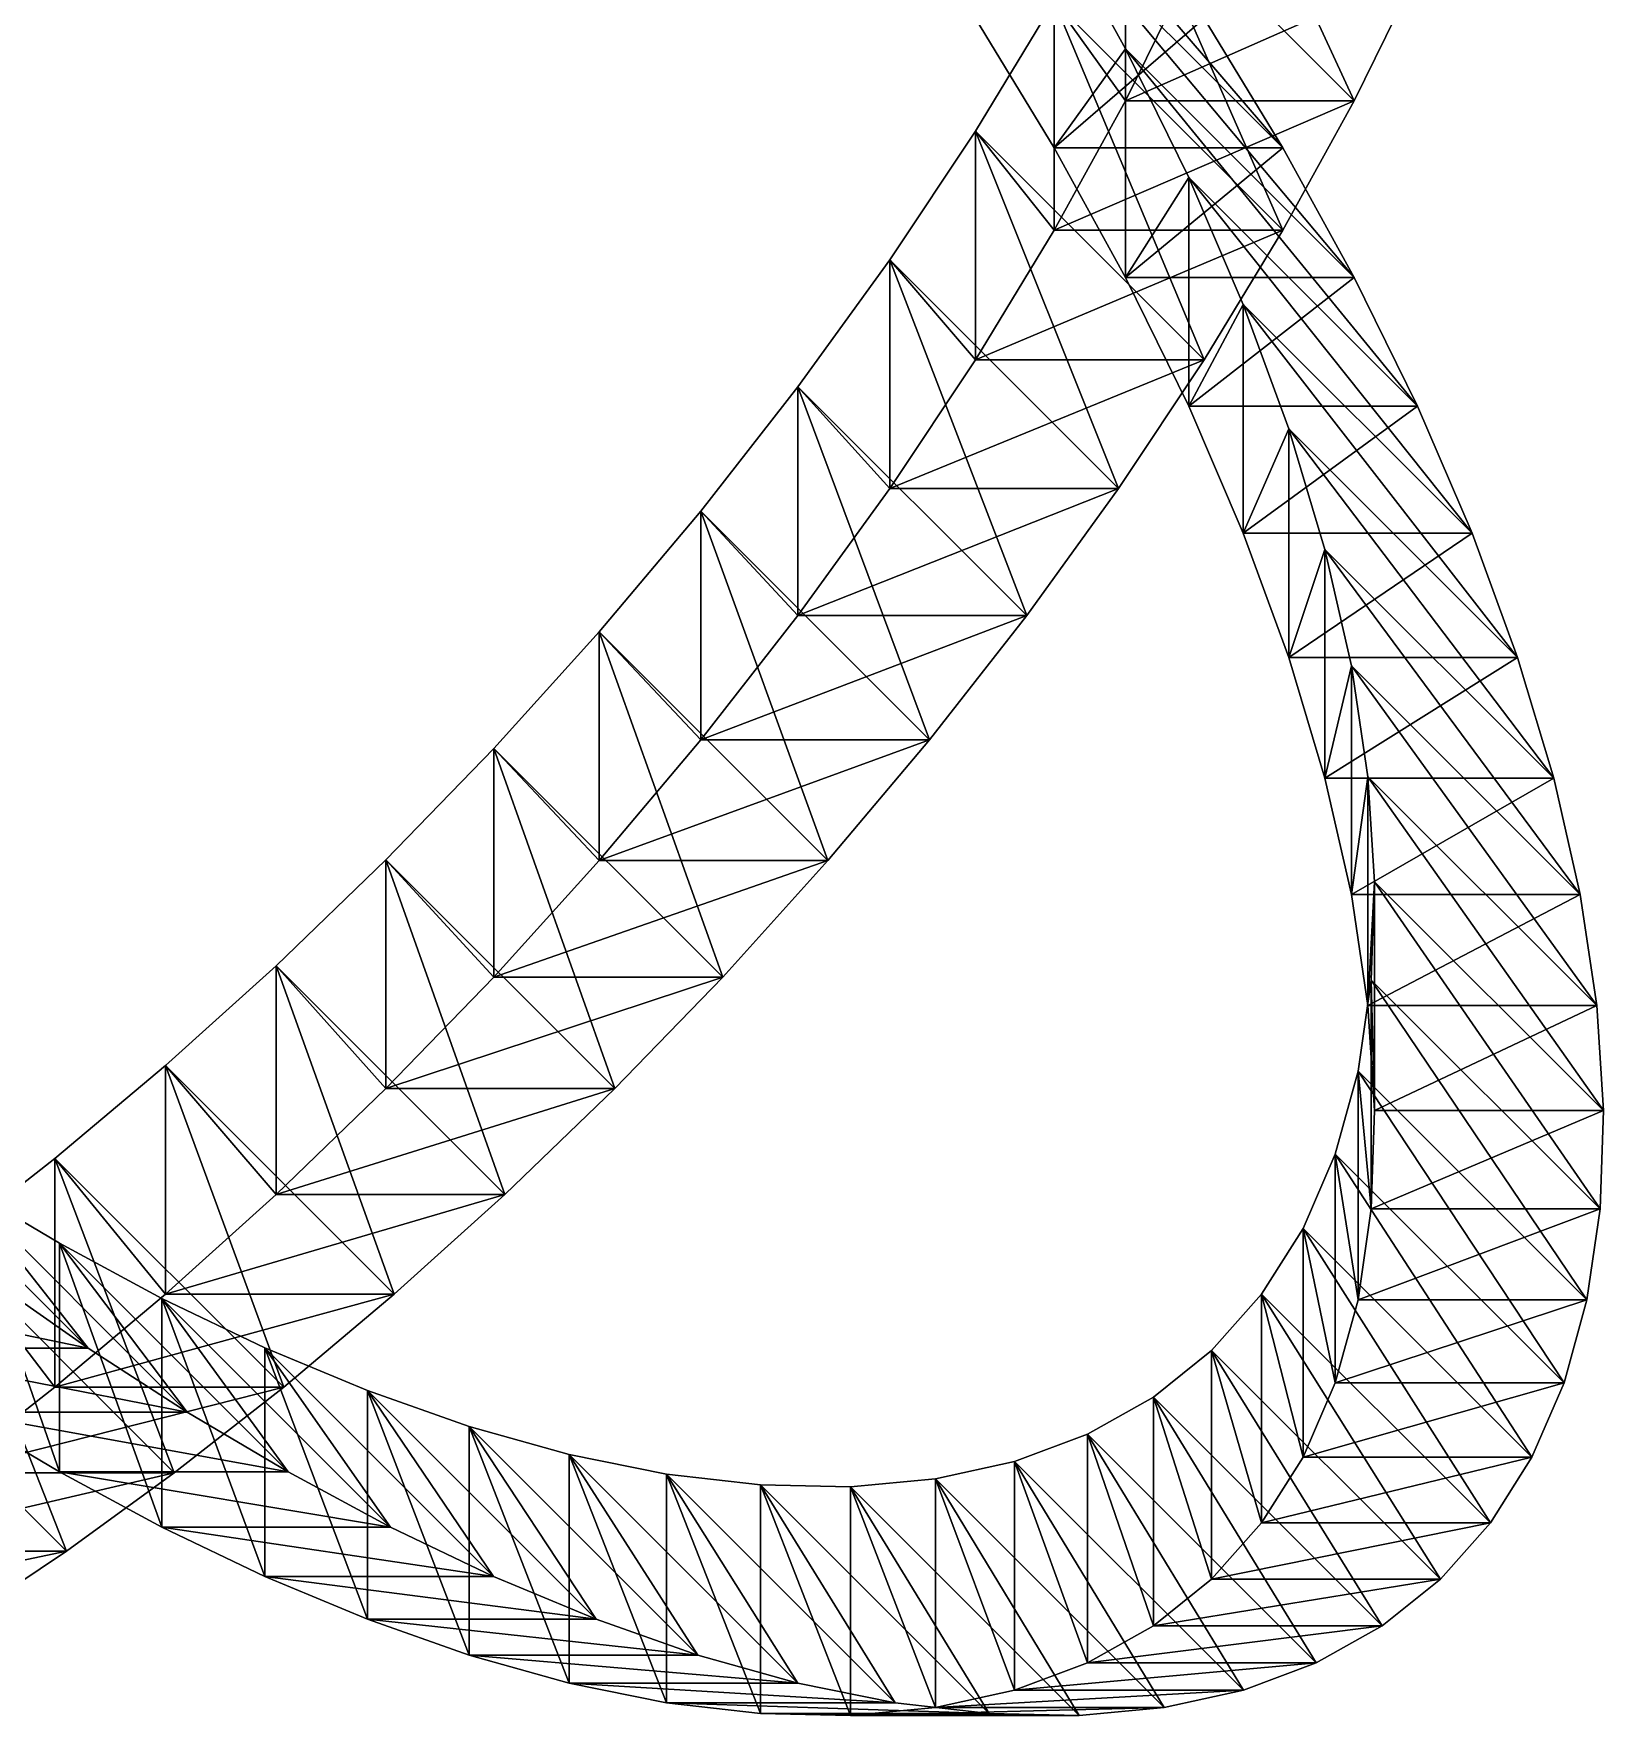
# Model space of a CAD drawing. Header units: metres. Extents: x -448 to 2284, y -539 to 1744.
# Drawn here: x 1426 to 2284, y -294 to 625 of the extents above; entities that cross this region are included whole.
import ezdxf

# ---------------------------------------------------------------- set-up
doc = ezdxf.new("R2010")
doc.units = ezdxf.units.M

msp = doc.modelspace()

# ---------------------------------------------------------------- linework, layer by layer
for points in [[(2147.7407, 588.3366, -5352.407), (2057.2842, 783.7001, -5273.4023), (2022.7407, 713.3366, -5227.407), (2022.7408, 713.33673, -5227.407)], [(2057.2842, 783.7001, -5273.4023), (2147.7407, 588.3366, -5352.407), (2182.2842, 658.7001, -5398.4023), (2182.2842, 658.7002, -5398.4023)], [(2108.77, 562.5103, -5136.1514), (1940.6963, 758.3467, -5051.3174), (1983.7701, 687.5103, -5011.1514), (1983.7703, 687.51044, -5011.1514)], [(1940.6963, 758.3467, -5051.3174), (2108.77, 562.5103, -5136.1514), (2065.6963, 633.3467, -5176.3174), (2065.6963, 633.3468, -5176.3174)], [(2022.7407, 588.3366, -5352.407), (1983.7699, 642.48914, -5179.9), (2022.7407, 713.3366, -5227.407), (2022.7408, 713.33673, -5227.407)], [(2108.77, 517.48914, -5304.9), (2022.7407, 713.3366, -5227.407), (1983.7699, 642.48914, -5179.9), (1983.77, 642.48926, -5179.9)], [(2022.7407, 713.3366, -5227.407), (2108.77, 517.48914, -5304.9), (2147.7407, 588.3366, -5352.407), (2147.7407, 588.33673, -5352.407)], [(2022.7407, 713.3366, -5227.407), (2057.2842, 658.7001, -5398.4023), (2022.7407, 588.3366, -5352.407), (2022.7408, 588.33673, -5352.407)], [(1983.7701, 687.5103, -5011.1514), (1940.6963, 633.3467, -5176.3174), (1983.7701, 562.5103, -5136.1514), (1983.7703, 562.51044, -5136.1514)], [(1983.7701, 562.5103, -5136.1514), (2022.7407, 616.6635, -4970.1787), (1983.7701, 687.5103, -5011.1514), (1983.7703, 687.51044, -5011.1514)], [(2147.7407, 491.6635, -5095.1787), (1983.7701, 687.5103, -5011.1514), (2022.7407, 616.6635, -4970.1787), (2022.7408, 616.66364, -4970.1787)], [(1983.7701, 687.5103, -5011.1514), (2147.7407, 491.6635, -5095.1787), (2108.77, 562.5103, -5136.1514), (2108.77, 562.51044, -5136.1514)], [(2182.2842, 658.7001, -5398.4023), (2022.7407, 588.3366, -5352.407), (2057.2842, 658.7001, -5398.4023), (2057.2842, 658.7002, -5398.4023)], [(2022.7407, 588.3366, -5352.407), (2182.2842, 658.7001, -5398.4023), (2147.7407, 588.3366, -5352.407), (2147.7407, 588.33673, -5352.407)], [(1983.7699, 517.48914, -5304.9), (1940.6958, 571.65283, -5131.3477), (1983.7699, 642.48914, -5179.9), (1983.77, 642.48926, -5179.9)], [(2065.6958, 446.65286, -5256.3477), (1983.7699, 642.48914, -5179.9), (1940.6958, 571.65283, -5131.3477), (1940.6959, 571.65295, -5131.3477)], [(1983.7699, 642.48914, -5179.9), (2065.6958, 446.65286, -5256.3477), (2108.77, 517.48914, -5304.9), (2108.77, 517.48926, -5304.9)], [(1983.7699, 642.48914, -5179.9), (2022.7407, 588.3366, -5352.407), (1983.7699, 517.48914, -5304.9), (1983.77, 517.48926, -5304.9)], [(2065.6963, 633.3467, -5176.3174), (1983.7701, 562.5103, -5136.1514), (1940.6963, 633.3467, -5176.3174), (1940.6964, 633.3468, -5176.3174)], [(1983.7701, 562.5103, -5136.1514), (2065.6963, 633.3467, -5176.3174), (2108.77, 562.5103, -5136.1514), (2108.77, 562.51044, -5136.1514)], [(2022.7407, 616.6635, -4970.1787), (1983.7701, 562.5103, -5136.1514), (2022.7407, 491.6635, -5095.1787), (2022.7408, 491.6636, -5095.1787)], [(2022.7407, 491.6635, -5095.1787), (2057.284, 546.3004, -4928.857), (2022.7407, 616.6635, -4970.1787), (2022.7408, 616.66364, -4970.1787)], [(2182.284, 421.30038, -5053.857), (2022.7407, 616.6635, -4970.1787), (2057.284, 546.3004, -4928.857), (2057.284, 546.30054, -4928.857)], [(2022.7407, 616.6635, -4970.1787), (2182.284, 421.30038, -5053.857), (2147.7407, 491.6635, -5095.1787), (2147.7407, 491.6636, -5095.1787)], [(2147.7407, 588.3366, -5352.407), (1983.7699, 517.48914, -5304.9), (2022.7407, 588.3366, -5352.407), (2022.7408, 588.33673, -5352.407)], [(1983.7699, 517.48914, -5304.9), (2147.7407, 588.3366, -5352.407), (2108.77, 517.48914, -5304.9), (2108.77, 517.48926, -5304.9)], [(1940.6958, 446.65286, -5256.3477), (1893.8799, 501.31656, -5082.2104), (1940.6958, 571.65283, -5131.3477), (1940.6959, 571.65295, -5131.3477)], [(2018.8799, 376.31656, -5207.2104), (1940.6958, 571.65283, -5131.3477), (1893.8799, 501.31656, -5082.2104), (1893.88, 501.31665, -5082.2104)], [(1940.6958, 571.65283, -5131.3477), (2018.8799, 376.31656, -5207.2104), (2065.6958, 446.65286, -5256.3477), (2065.6958, 446.65295, -5256.3477)], [(1940.6958, 571.65283, -5131.3477), (1983.7699, 517.48914, -5304.9), (1940.6958, 446.65286, -5256.3477), (1940.6959, 446.65295, -5256.3477)], [(2108.77, 562.5103, -5136.1514), (2022.7407, 491.6635, -5095.1787), (1983.7701, 562.5103, -5136.1514), (1983.7703, 562.51044, -5136.1514)], [(2022.7407, 491.6635, -5095.1787), (2108.77, 562.5103, -5136.1514), (2147.7407, 491.6635, -5095.1787), (2147.7407, 491.6636, -5095.1787)], [(2057.284, 546.3004, -4928.857), (2022.7407, 491.6635, -5095.1787), (2057.284, 421.30038, -5053.857), (2057.284, 421.30048, -5053.857)], [(2057.284, 421.30038, -5053.857), (2087.1167, 476.91568, -4887.645), (2057.284, 546.3004, -4928.857), (2057.284, 546.30054, -4928.857)], [(2212.1167, 351.91568, -5012.645), (2057.284, 546.3004, -4928.857), (2087.1167, 476.91568, -4887.645), (2087.1167, 476.91577, -4887.645)], [(2057.284, 546.3004, -4928.857), (2212.1167, 351.91568, -5012.645), (2182.284, 421.30038, -5053.857), (2182.284, 421.30048, -5053.857)], [(2108.77, 517.48914, -5304.9), (1940.6958, 446.65286, -5256.3477), (1983.7699, 517.48914, -5304.9), (1983.77, 517.48926, -5304.9)], [(1940.6958, 446.65286, -5256.3477), (2108.77, 517.48914, -5304.9), (2065.6958, 446.65286, -5256.3477), (2065.6958, 446.65295, -5256.3477)], [(1893.8799, 376.31656, -5207.2104), (1843.7188, 431.96024, -5032.9434), (1893.8799, 501.31656, -5082.2104), (1893.88, 501.31665, -5082.2104)], [(1968.7188, 306.96024, -5157.9434), (1893.8799, 501.31656, -5082.2104), (1843.7188, 431.96024, -5032.9434), (1843.7189, 431.96033, -5032.9434)], [(1893.8799, 501.31656, -5082.2104), (1968.7188, 306.96024, -5157.9434), (2018.8799, 376.31656, -5207.2104), (2018.88, 376.31665, -5207.2104)], [(1893.8799, 501.31656, -5082.2104), (1940.6958, 446.65286, -5256.3477), (1893.8799, 376.31656, -5207.2104), (1893.88, 376.31665, -5207.2104)], [(2147.7407, 491.6635, -5095.1787), (2057.284, 421.30038, -5053.857), (2022.7407, 491.6635, -5095.1787), (2022.7408, 491.6636, -5095.1787)], [(2057.284, 421.30038, -5053.857), (2147.7407, 491.6635, -5095.1787), (2182.284, 421.30038, -5053.857), (2182.284, 421.30048, -5053.857)], [(2087.1167, 476.91568, -4887.645), (2057.284, 421.30038, -5053.857), (2087.1167, 351.91568, -5012.645), (2087.1167, 351.91577, -5012.645)], [(2087.1167, 351.91568, -5012.645), (2112, 409.00015, -4847), (2087.1167, 476.91568, -4887.645), (2087.1167, 476.91577, -4887.645)], [(2237, 284.00015, -4972), (2087.1167, 476.91568, -4887.645), (2112, 409.00015, -4847), (2112, 409.00024, -4847)], [(2087.1167, 476.91568, -4887.645), (2237, 284.00015, -4972), (2212.1167, 351.91568, -5012.645), (2212.1167, 351.91577, -5012.645)], [(2065.6958, 446.65286, -5256.3477), (1893.8799, 376.31656, -5207.2104), (1940.6958, 446.65286, -5256.3477), (1940.6959, 446.65295, -5256.3477)], [(1893.8799, 376.31656, -5207.2104), (2065.6958, 446.65286, -5256.3477), (2018.8799, 376.31656, -5207.2104), (2018.88, 376.31665, -5207.2104)], [(1843.7188, 306.96024, -5157.9434), (1790.6417, 364.05048, -4983.9893), (1843.7188, 431.96024, -5032.9434), (1843.7189, 431.96033, -5032.9434)], [(1915.6417, 239.05048, -5108.9893), (1843.7188, 431.96024, -5032.9434), (1790.6417, 364.05048, -4983.9893), (1790.6418, 364.05057, -4983.9893)], [(1843.7188, 431.96024, -5032.9434), (1915.6417, 239.05048, -5108.9893), (1968.7188, 306.96024, -5157.9434), (1968.7189, 306.96033, -5157.9434)], [(1843.7188, 431.96024, -5032.9434), (1893.8799, 376.31656, -5207.2104), (1843.7188, 306.96024, -5157.9434), (1843.7189, 306.96033, -5157.9434)], [(2182.284, 421.30038, -5053.857), (2087.1167, 351.91568, -5012.645), (2057.284, 421.30038, -5053.857), (2057.284, 421.30048, -5053.857)], [(2087.1167, 351.91568, -5012.645), (2182.284, 421.30038, -5053.857), (2212.1167, 351.91568, -5012.645), (2212.1167, 351.91577, -5012.645)], [(2112, 409.00015, -4847), (2087.1167, 351.91568, -5012.645), (2112, 284.00015, -4972), (2112, 284.00024, -4972)], [(2112, 284.00015, -4972), (2131.7405, 343.0326, -4807.3677), (2112, 409.00015, -4847), (2112, 409.00024, -4847)], [(2256.7405, 218.0326, -4932.3677), (2112, 409.00015, -4847), (2131.7405, 343.0326, -4807.3677), (2131.7405, 343.03268, -4807.3677)], [(2112, 409.00015, -4847), (2256.7405, 218.0326, -4932.3677), (2237, 284.00015, -4972), (2237, 284.00024, -4972)], [(2018.8799, 376.31656, -5207.2104), (1843.7188, 306.96024, -5157.9434), (1893.8799, 376.31656, -5207.2104), (1893.88, 376.31665, -5207.2104)], [(1843.7188, 306.96024, -5157.9434), (2018.8799, 376.31656, -5207.2104), (1968.7188, 306.96024, -5157.9434), (1968.7189, 306.96033, -5157.9434)], [(1790.6417, 239.05048, -5108.9893), (1735.1013, 298.03165, -4935.768), (1790.6417, 364.05048, -4983.9893), (1790.6418, 364.05057, -4983.9893)], [(1860.1013, 173.03165, -5060.768), (1790.6417, 364.05048, -4983.9893), (1735.1013, 298.03165, -4935.768), (1735.1014, 298.03174, -4935.768)], [(1790.6417, 364.05048, -4983.9893), (1860.1013, 173.03165, -5060.768), (1915.6417, 239.05048, -5108.9893), (1915.6418, 239.05058, -5108.9893)], [(1790.6417, 364.05048, -4983.9893), (1843.7188, 306.96024, -5157.9434), (1790.6417, 239.05048, -5108.9893), (1790.6418, 239.05058, -5108.9893)], [(2212.1167, 351.91568, -5012.645), (2112, 284.00015, -4972), (2087.1167, 351.91568, -5012.645), (2087.1167, 351.91577, -5012.645)], [(2112, 284.00015, -4972), (2212.1167, 351.91568, -5012.645), (2237, 284.00015, -4972), (2237, 284.00024, -4972)], [(2131.7405, 343.0326, -4807.3677), (2112, 284.00015, -4972), (2131.7405, 218.0326, -4932.3677), (2131.7405, 218.0327, -4932.3677)], [(2131.7405, 218.0326, -4932.3677), (2146.192, 279.47797, -4769.18), (2131.7405, 343.0326, -4807.3677), (2131.7405, 343.03268, -4807.3677)], [(2271.192, 154.47797, -4894.18), (2131.7405, 343.0326, -4807.3677), (2146.192, 279.47797, -4769.18), (2146.192, 279.47806, -4769.18)], [(2131.7405, 343.0326, -4807.3677), (2271.192, 154.47797, -4894.18), (2256.7405, 218.0326, -4932.3677), (2256.7405, 218.0327, -4932.3677)], [(1968.7188, 306.96024, -5157.9434), (1790.6417, 239.05048, -5108.9893), (1843.7188, 306.96024, -5157.9434), (1843.7189, 306.96033, -5157.9434)], [(1790.6417, 239.05048, -5108.9893), (1968.7188, 306.96024, -5157.9434), (1915.6417, 239.05048, -5108.9893), (1915.6418, 239.05058, -5108.9893)], [(1735.1013, 173.03165, -5060.768), (1677.5759, 234.32782, -4888.6836), (1735.1013, 298.03165, -4935.768), (1735.1014, 298.03174, -4935.768)], [(1802.5759, 109.32782, -5013.6836), (1735.1013, 298.03165, -4935.768), (1677.5759, 234.32782, -4888.6836), (1677.576, 234.32793, -4888.6836)], [(1735.1013, 298.03165, -4935.768), (1802.5759, 109.32782, -5013.6836), (1860.1013, 173.03165, -5060.768), (1860.1014, 173.03175, -5060.768)], [(1735.1013, 298.03165, -4935.768), (1790.6417, 239.05048, -5108.9893), (1735.1013, 173.03165, -5060.768), (1735.1014, 173.03175, -5060.768)], [(2237, 284.00015, -4972), (2131.7405, 218.0326, -4932.3677), (2112, 284.00015, -4972), (2112, 284.00024, -4972)], [(2131.7405, 218.0326, -4932.3677), (2237, 284.00015, -4972), (2256.7405, 218.0326, -4932.3677), (2256.7405, 218.0327, -4932.3677)], [(2146.192, 279.47797, -4769.18), (2131.7405, 218.0326, -4932.3677), (2146.192, 154.47797, -4894.18), (2146.192, 154.47807, -4894.18)], [(2146.192, 154.47797, -4894.18), (2155.256, 218.78241, -4732.8535), (2146.192, 279.47797, -4769.18), (2146.192, 279.47806, -4769.18)], [(2280.256, 93.78241, -4857.8535), (2146.192, 279.47797, -4769.18), (2155.256, 218.78241, -4732.8535), (2155.256, 218.78252, -4732.8535)], [(2146.192, 279.47797, -4769.18), (2280.256, 93.78241, -4857.8535), (2271.192, 154.47797, -4894.18), (2271.192, 154.47807, -4894.18)], [(1915.6417, 239.05048, -5108.9893), (1735.1013, 173.03165, -5060.768), (1790.6417, 239.05048, -5108.9893), (1790.6418, 239.05058, -5108.9893)], [(1735.1013, 173.03165, -5060.768), (1915.6417, 239.05048, -5108.9893), (1860.1013, 173.03165, -5060.768), (1860.1014, 173.03175, -5060.768)], [(1677.5759, 109.32782, -5013.6836), (1618.5614, 173.33618, -4843.1113), (1677.5759, 234.32782, -4888.6836), (1677.576, 234.32793, -4888.6836)], [(1743.5614, 48.33618, -4968.1113), (1677.5759, 234.32782, -4888.6836), (1618.5614, 173.33618, -4843.1113), (1618.5615, 173.33629, -4843.1113)], [(1677.5759, 234.32782, -4888.6836), (1743.5614, 48.33618, -4968.1113), (1802.5759, 109.32782, -5013.6836), (1802.576, 109.32792, -5013.6836)], [(1677.5759, 234.32782, -4888.6836), (1735.1013, 173.03165, -5060.768), (1677.5759, 109.32782, -5013.6836), (1677.576, 109.32792, -5013.6836)], [(2256.7405, 218.0326, -4932.3677), (2146.192, 154.47797, -4894.18), (2131.7405, 218.0326, -4932.3677), (2131.7405, 218.0327, -4932.3677)], [(2155.256, 218.78241, -4732.8535), (2146.192, 154.47797, -4894.18), (2155.256, 93.78241, -4857.8535), (2155.256, 93.78251, -4857.8535)], [(2146.192, 154.47797, -4894.18), (2256.7405, 218.0326, -4932.3677), (2271.192, 154.47797, -4894.18), (2271.192, 154.47807, -4894.18)], [(2155.256, 93.78241, -4857.8535), (2158.8848, 161.36713, -4698.778), (2155.256, 218.78241, -4732.8535), (2155.256, 218.78252, -4732.8535)], [(2283.8848, 36.367126, -4823.778), (2155.256, 218.78241, -4732.8535), (2158.8848, 161.36713, -4698.778), (2158.8848, 161.36723, -4698.778)], [(2155.256, 218.78241, -4732.8535), (2283.8848, 36.367126, -4823.778), (2280.256, 93.78241, -4857.8535), (2280.256, 93.78251, -4857.8535)], [(1618.5614, 48.33618, -4968.1113), (1558.5627, 115.42035, -4799.397), (1618.5614, 173.33618, -4843.1113), (1618.5615, 173.33629, -4843.1113)], [(1683.5627, -9.579651, -4924.397), (1618.5614, 173.33618, -4843.1113), (1558.5627, 115.42035, -4799.397), (1558.5629, 115.42045, -4799.397)], [(1618.5614, 173.33618, -4843.1113), (1683.5627, -9.579651, -4924.397), (1743.5614, 48.33618, -4968.1113), (1743.5615, 48.33628, -4968.1113)], [(1618.5614, 173.33618, -4843.1113), (1677.5759, 109.32782, -5013.6836), (1618.5614, 48.33618, -4968.1113), (1618.5615, 48.33628, -4968.1113)], [(1860.1013, 173.03165, -5060.768), (1677.5759, 109.32782, -5013.6836), (1735.1013, 173.03165, -5060.768), (1735.1014, 173.03175, -5060.768)], [(1677.5759, 109.32782, -5013.6836), (1860.1013, 173.03165, -5060.768), (1802.5759, 109.32782, -5013.6836), (1802.576, 109.32792, -5013.6836)], [(2158.8848, 161.36713, -4698.778), (2155.256, 93.78241, -4857.8535), (2158.8848, 36.367126, -4823.778), (2158.8848, 36.367226, -4823.778)], [(2158.8848, 36.367126, -4823.778), (2157.0762, 107.62286, -4667.3174), (2158.8848, 161.36713, -4698.778), (2158.8848, 161.36723, -4698.778)], [(2282.0762, -17.377136, -4792.3174), (2158.8848, 161.36713, -4698.778), (2157.0762, 107.62286, -4667.3174), (2157.0762, 107.62296, -4667.3174)], [(2158.8848, 161.36713, -4698.778), (2282.0762, -17.377136, -4792.3174), (2283.8848, 36.367126, -4823.778), (2283.8848, 36.367226, -4823.778)], [(2271.192, 154.47797, -4894.18), (2155.256, 93.78241, -4857.8535), (2146.192, 154.47797, -4894.18), (2146.192, 154.47807, -4894.18)], [(2155.256, 93.78241, -4857.8535), (2271.192, 154.47797, -4894.18), (2280.256, 93.78241, -4857.8535), (2280.256, 93.78251, -4857.8535)], [(1558.5627, -9.579651, -4924.397), (1498.0964, 60.91223, -4757.855), (1558.5627, 115.42035, -4799.397), (1558.5629, 115.42045, -4799.397)], [(1623.0964, -64.08777, -4882.855), (1558.5627, 115.42035, -4799.397), (1498.0964, 60.91223, -4757.855), (1498.0966, 60.91233, -4757.855)], [(1558.5627, 115.42035, -4799.397), (1623.0964, -64.08777, -4882.855), (1683.5627, -9.579651, -4924.397), (1683.5629, -9.579551, -4924.397)], [(1558.5627, 115.42035, -4799.397), (1618.5614, 48.33618, -4968.1113), (1558.5627, -9.579651, -4924.397), (1558.5629, -9.579551, -4924.397)], [(1802.5759, 109.32782, -5013.6836), (1618.5614, 48.33618, -4968.1113), (1677.5759, 109.32782, -5013.6836), (1677.576, 109.32792, -5013.6836)], [(1618.5614, 48.33618, -4968.1113), (1802.5759, 109.32782, -5013.6836), (1743.5614, 48.33618, -4968.1113), (1743.5615, 48.33628, -4968.1113)], [(2157.0762, -17.377136, -4792.3174), (2149.88, 57.911743, -4638.805), (2157.0762, 107.62286, -4667.3174), (2157.0762, 107.62296, -4667.3174)], [(2274.88, -67.08826, -4763.805), (2157.0762, 107.62286, -4667.3174), (2149.88, 57.911743, -4638.805), (2149.88, 57.911842, -4638.805)], [(2157.0762, 107.62286, -4667.3174), (2274.88, -67.08826, -4763.805), (2282.0762, -17.377136, -4792.3174), (2282.0762, -17.377037, -4792.3174)], [(2157.0762, 107.62286, -4667.3174), (2158.8848, 36.367126, -4823.778), (2157.0762, -17.377136, -4792.3174), (2157.0762, -17.377037, -4792.3174)], [(2280.256, 93.78241, -4857.8535), (2158.8848, 36.367126, -4823.778), (2155.256, 93.78241, -4857.8535), (2155.256, 93.78251, -4857.8535)], [(2158.8848, 36.367126, -4823.778), (2280.256, 93.78241, -4857.8535), (2283.8848, 36.367126, -4823.778), (2283.8848, 36.367226, -4823.778)], [(1498.0964, -64.08777, -4882.855), (1437.6819, 10.106934, -4718.7646), (1498.0964, 60.91223, -4757.855), (1498.0966, 60.91233, -4757.855)], [(1562.6819, -114.89307, -4843.7646), (1498.0964, 60.91223, -4757.855), (1437.6819, 10.106934, -4718.7646), (1437.682, 10.107034, -4718.7646)], [(1498.0964, 60.91223, -4757.855), (1562.6819, -114.89307, -4843.7646), (1623.0964, -64.08777, -4882.855), (1623.0966, -64.08767, -4882.855)], [(1498.0964, 60.91223, -4757.855), (1558.5627, -9.579651, -4924.397), (1498.0964, -64.08777, -4882.855), (1498.0966, -64.08767, -4882.855)], [(2149.88, -67.08826, -4763.805), (2137.3904, 12.555054, -4613.538), (2149.88, 57.911743, -4638.805), (2149.88, 57.911842, -4638.805)], [(2262.3904, -112.44495, -4738.538), (2149.88, 57.911743, -4638.805), (2137.3904, 12.555054, -4613.538), (2137.3904, 12.555154, -4613.538)], [(2149.88, 57.911743, -4638.805), (2262.3904, -112.44495, -4738.538), (2274.88, -67.08826, -4763.805), (2274.88, -67.08816, -4763.805)], [(2149.88, 57.911743, -4638.805), (2157.0762, -17.377136, -4792.3174), (2149.88, -67.08826, -4763.805), (2149.88, -67.08816, -4763.805)], [(1743.5614, 48.33618, -4968.1113), (1558.5627, -9.579651, -4924.397), (1618.5614, 48.33618, -4968.1113), (1618.5615, 48.33628, -4968.1113)], [(1558.5627, -9.579651, -4924.397), (1743.5614, 48.33618, -4968.1113), (1683.5627, -9.579651, -4924.397), (1683.5629, -9.579551, -4924.397)], [(1455.8098, -93.48645, -4908.4966), (1384.9323, -3.444458, -4751.183), (1330.8098, 31.51355, -4783.4966), (1330.8099, 31.513649, -4783.4966)], [(1330.8098, 31.51355, -4783.4966), (1403.134, -56.82556, -4941.195), (1455.8098, -93.48645, -4908.4966), (1455.8099, -93.48635, -4908.4966)], [(2283.8848, 36.367126, -4823.778), (2157.0762, -17.377136, -4792.3174), (2158.8848, 36.367126, -4823.778), (2158.8848, 36.367226, -4823.778)], [(2157.0762, -17.377136, -4792.3174), (2283.8848, 36.367126, -4823.778), (2282.0762, -17.377136, -4792.3174), (2282.0762, -17.377037, -4792.3174)], [(1437.6819, -114.89307, -4843.7646), (1377.8301, -36.742676, -4682.365), (1437.6819, 10.106934, -4718.7646), (1437.682, 10.107034, -4718.7646)], [(1502.8301, -161.74268, -4807.365), (1437.6819, 10.106934, -4718.7646), (1377.8301, -36.742676, -4682.365), (1377.8302, -36.742577, -4682.365)], [(1437.6819, 10.106934, -4718.7646), (1502.8301, -161.74268, -4807.365), (1562.6819, -114.89307, -4843.7646), (1562.682, -114.89297, -4843.7646)], [(1437.6819, 10.106934, -4718.7646), (1498.0964, -64.08777, -4882.855), (1437.6819, -114.89307, -4843.7646), (1437.682, -114.89297, -4843.7646)], [(2137.3904, -112.44495, -4738.538), (2119.7485, -28.164795, -4591.7734), (2137.3904, 12.555054, -4613.538), (2137.3904, 12.555154, -4613.538)], [(2244.7485, -153.1648, -4716.7734), (2137.3904, 12.555054, -4613.538), (2119.7485, -28.164795, -4591.7734), (2119.7485, -28.164696, -4591.7734)], [(2137.3904, 12.555054, -4613.538), (2244.7485, -153.1648, -4716.7734), (2262.3904, -112.44495, -4738.538), (2262.3904, -112.44485, -4738.538)], [(2137.3904, 12.555054, -4613.538), (2149.88, -67.08826, -4763.805), (2137.3904, -112.44495, -4738.538), (2137.3904, -112.44485, -4738.538)], [(1509.9323, -128.44446, -4876.183), (1440.1448, -36.208862, -4719.7417), (1384.9323, -3.444458, -4751.183), (1384.9324, -3.444358, -4751.183)], [(1384.9323, -3.444458, -4751.183), (1455.8098, -93.48645, -4908.4966), (1509.9323, -128.44446, -4876.183), (1509.9324, -128.44435, -4876.183)], [(1384.9323, -3.444458, -4751.183), (1440.1448, -161.20886, -4844.7417), (1384.9323, -128.44446, -4876.183), (1384.9324, -128.44435, -4876.183)], [(1440.1448, -161.20886, -4844.7417), (1384.9323, -3.444458, -4751.183), (1440.1448, -36.208862, -4719.7417), (1440.1449, -36.208763, -4719.7417)], [(1683.5627, -9.579651, -4924.397), (1498.0964, -64.08777, -4882.855), (1558.5627, -9.579651, -4924.397), (1558.5629, -9.579551, -4924.397)], [(1498.0964, -64.08777, -4882.855), (1683.5627, -9.579651, -4924.397), (1623.0964, -64.08777, -4882.855), (1623.0966, -64.08767, -4882.855)], [(2282.0762, -17.377136, -4792.3174), (2149.88, -67.08826, -4763.805), (2157.0762, -17.377136, -4792.3174), (2157.0762, -17.377037, -4792.3174)], [(2149.88, -67.08826, -4763.805), (2282.0762, -17.377136, -4792.3174), (2274.88, -67.08826, -4763.805), (2274.88, -67.08816, -4763.805)], [(1444.0503, -204.4206, -4773.8584), (1377.8301, -36.742676, -4682.365), (1319.0503, -79.42059, -4648.8584), (1319.0504, -79.420494, -4648.8584)], [(1377.8301, -36.742676, -4682.365), (1444.0503, -204.4206, -4773.8584), (1502.8301, -161.74268, -4807.365), (1502.8302, -161.74257, -4807.365)], [(1377.8301, -36.742676, -4682.365), (1437.6819, -114.89307, -4843.7646), (1377.8301, -161.74268, -4807.365), (1377.8302, -161.74257, -4807.365)], [(1565.1448, -161.20886, -4844.7417), (1496.0679, -66.308105, -4689.6426), (1440.1448, -36.208862, -4719.7417), (1440.1449, -36.208763, -4719.7417)], [(1440.1448, -36.208862, -4719.7417), (1509.9323, -128.44446, -4876.183), (1565.1448, -161.20886, -4844.7417), (1565.1449, -161.20876, -4844.7417)], [(1440.1448, -36.208862, -4719.7417), (1496.0679, -191.3081, -4814.6426), (1440.1448, -161.20886, -4844.7417), (1440.1449, -161.20876, -4844.7417)], [(1496.0679, -191.3081, -4814.6426), (1440.1448, -36.208862, -4719.7417), (1496.0679, -66.308105, -4689.6426), (1496.068, -66.30801, -4689.6426)], [(2119.7485, -153.1648, -4716.7734), (2097.1401, -64.00702, -4573.7295), (2119.7485, -28.164795, -4591.7734), (2119.7485, -28.164696, -4591.7734)], [(2222.1401, -189.00702, -4698.7295), (2119.7485, -28.164795, -4591.7734), (2097.1401, -64.00702, -4573.7295), (2097.1401, -64.00692, -4573.7295)], [(2119.7485, -28.164795, -4591.7734), (2222.1401, -189.00702, -4698.7295), (2244.7485, -153.1648, -4716.7734), (2244.7485, -153.16469, -4716.7734)], [(2119.7485, -28.164795, -4591.7734), (2137.3904, -112.44495, -4738.538), (2119.7485, -153.1648, -4716.7734), (2119.7485, -153.16469, -4716.7734)], [(1278.134, -56.82556, -4941.195), (1455.8098, -93.48645, -4908.4966), (1403.134, -56.82556, -4941.195), (1403.1342, -56.825462, -4941.195)], [(1455.8098, -93.48645, -4908.4966), (1278.134, -56.82556, -4941.195), (1330.8098, -93.48645, -4908.4966), (1330.8099, -93.48635, -4908.4966)], [(1623.0964, -64.08777, -4882.855), (1437.6819, -114.89307, -4843.7646), (1498.0964, -64.08777, -4882.855), (1498.0966, -64.08767, -4882.855)], [(1437.6819, -114.89307, -4843.7646), (1623.0964, -64.08777, -4882.855), (1562.6819, -114.89307, -4843.7646), (1562.682, -114.89297, -4843.7646)], [(2097.1401, -189.00702, -4698.7295), (2069.7915, -94.77893, -4559.5767), (2097.1401, -64.00702, -4573.7295), (2097.1401, -64.00692, -4573.7295)], [(2194.7915, -219.77893, -4684.5767), (2097.1401, -64.00702, -4573.7295), (2069.7915, -94.77893, -4559.5767), (2069.7915, -94.77883, -4559.5767)], [(2097.1401, -64.00702, -4573.7295), (2194.7915, -219.77893, -4684.5767), (2222.1401, -189.00702, -4698.7295), (2222.1401, -189.00691, -4698.7295)], [(2097.1401, -64.00702, -4573.7295), (2119.7485, -153.1648, -4716.7734), (2097.1401, -189.00702, -4698.7295), (2097.1401, -189.00691, -4698.7295)], [(1621.0679, -191.3081, -4814.6426), (1552.3025, -93.296814, -4661.3306), (1496.0679, -66.308105, -4689.6426), (1496.068, -66.30801, -4689.6426)], [(1496.0679, -66.308105, -4689.6426), (1565.1448, -161.20886, -4844.7417), (1621.0679, -191.3081, -4814.6426), (1621.068, -191.308, -4814.6426)], [(1496.0679, -66.308105, -4689.6426), (1552.3025, -218.29681, -4786.3306), (1496.0679, -191.3081, -4814.6426), (1496.068, -191.308, -4814.6426)], [(1552.3025, -218.29681, -4786.3306), (1496.0679, -66.308105, -4689.6426), (1552.3025, -93.296814, -4661.3306), (1552.3026, -93.296715, -4661.3306)], [(2274.88, -67.08826, -4763.805), (2137.3904, -112.44495, -4738.538), (2149.88, -67.08826, -4763.805), (2149.88, -67.08816, -4763.805)], [(2137.3904, -112.44495, -4738.538), (2274.88, -67.08826, -4763.805), (2262.3904, -112.44495, -4738.538), (2262.3904, -112.44485, -4738.538)], [(1319.0503, -79.42059, -4648.8584), (1386.8372, -242.75732, -4743.404), (1444.0503, -204.4206, -4773.8584), (1444.0504, -204.42049, -4773.8584)], [(1330.8098, -93.48645, -4908.4966), (1509.9323, -128.44446, -4876.183), (1455.8098, -93.48645, -4908.4966), (1455.8099, -93.48635, -4908.4966)], [(1509.9323, -128.44446, -4876.183), (1330.8098, -93.48645, -4908.4966), (1384.9323, -128.44446, -4876.183), (1384.9324, -128.44435, -4876.183)], [(1677.3025, -218.29681, -4786.3306), (1608.433, -116.760925, -4635.222), (1552.3025, -93.296814, -4661.3306), (1552.3026, -93.296715, -4661.3306)], [(1552.3025, -93.296814, -4661.3306), (1621.0679, -191.3081, -4814.6426), (1677.3025, -218.29681, -4786.3306), (1677.3026, -218.2967, -4786.3306)], [(1552.3025, -93.296814, -4661.3306), (1608.433, -241.76093, -4760.222), (1552.3025, -218.29681, -4786.3306), (1552.3026, -218.2967, -4786.3306)], [(1608.433, -241.76093, -4760.222), (1552.3025, -93.296814, -4661.3306), (1608.433, -116.760925, -4635.222), (1608.4331, -116.760826, -4635.222)], [(2069.7915, -219.77893, -4684.5767), (2037.9667, -120.33496, -4549.4404), (2069.7915, -94.77893, -4559.5767), (2069.7915, -94.77883, -4559.5767)], [(2162.9668, -245.33496, -4674.4404), (2069.7915, -94.77893, -4559.5767), (2037.9667, -120.33496, -4549.4404), (2037.9668, -120.33486, -4549.4404)], [(2069.7915, -94.77893, -4559.5767), (2162.9668, -245.33496, -4674.4404), (2194.7915, -219.77893, -4684.5767), (2194.7915, -219.77882, -4684.5767)], [(2069.7915, -94.77893, -4559.5767), (2097.1401, -189.00702, -4698.7295), (2069.7915, -219.77893, -4684.5767), (2069.7915, -219.77882, -4684.5767)], [(1562.6819, -114.89307, -4843.7646), (1377.8301, -161.74268, -4807.365), (1437.6819, -114.89307, -4843.7646), (1437.682, -114.89297, -4843.7646)], [(1377.8301, -161.74268, -4807.365), (1562.6819, -114.89307, -4843.7646), (1502.8301, -161.74268, -4807.365), (1502.8302, -161.74257, -4807.365)], [(1733.433, -241.76093, -4760.222), (1664.0312, -136.31738, -4611.703), (1608.433, -116.760925, -4635.222), (1608.4331, -116.760826, -4635.222)], [(1608.433, -116.760925, -4635.222), (1677.3025, -218.29681, -4786.3306), (1733.433, -241.76093, -4760.222), (1733.4331, -241.76082, -4760.222)], [(1608.433, -116.760925, -4635.222), (1664.0312, -261.31738, -4736.703), (1608.433, -241.76093, -4760.222), (1608.4331, -241.76082, -4760.222)], [(1664.0312, -261.31738, -4736.703), (1608.433, -116.760925, -4635.222), (1664.0312, -136.31738, -4611.703), (1664.0314, -136.31728, -4611.703)], [(2262.3904, -112.44495, -4738.538), (2119.7485, -153.1648, -4716.7734), (2137.3904, -112.44495, -4738.538), (2137.3904, -112.44485, -4738.538)], [(2119.7485, -153.1648, -4716.7734), (2262.3904, -112.44495, -4738.538), (2244.7485, -153.1648, -4716.7734), (2244.7485, -153.16469, -4716.7734)], [(1384.9323, -128.44446, -4876.183), (1565.1448, -161.20886, -4844.7417), (1509.9323, -128.44446, -4876.183), (1509.9324, -128.44435, -4876.183)], [(1565.1448, -161.20886, -4844.7417), (1384.9323, -128.44446, -4876.183), (1440.1448, -161.20886, -4844.7417), (1440.1449, -161.20876, -4844.7417)], [(2037.9667, -245.33496, -4674.4404), (2001.9679, -140.57935, -4543.3975), (2037.9667, -120.33496, -4549.4404), (2037.9668, -120.33486, -4549.4404)], [(2126.9678, -265.57935, -4668.3975), (2037.9667, -120.33496, -4549.4404), (2001.9679, -140.57935, -4543.3975), (2001.968, -140.57924, -4543.3975)], [(2037.9667, -120.33496, -4549.4404), (2126.9678, -265.57935, -4668.3975), (2162.9668, -245.33496, -4674.4404), (2162.9668, -245.33485, -4674.4404)], [(2037.9667, -120.33496, -4549.4404), (2069.7915, -219.77893, -4684.5767), (2037.9667, -245.33496, -4674.4404), (2037.9668, -245.33485, -4674.4404)], [(1789.0312, -261.31738, -4736.703), (1718.6622, -151.62476, -4591.119), (1664.0312, -136.31738, -4611.703), (1664.0314, -136.31728, -4611.703)], [(1664.0312, -136.31738, -4611.703), (1733.433, -241.76093, -4760.222), (1789.0312, -261.31738, -4736.703), (1789.0314, -261.3173, -4736.703)], [(1664.0312, -136.31738, -4611.703), (1718.6622, -276.62476, -4716.119), (1664.0312, -261.31738, -4736.703), (1664.0314, -261.3173, -4736.703)], [(1718.6622, -276.62476, -4716.119), (1664.0312, -136.31738, -4611.703), (1718.6622, -151.62476, -4591.119), (1718.6624, -151.62465, -4591.119)], [(2001.9679, -265.57935, -4668.3975), (1962.1268, -155.46796, -4541.475), (2001.9679, -140.57935, -4543.3975), (2001.968, -140.57924, -4543.3975)], [(2087.127, -280.46796, -4666.475), (2001.9679, -140.57935, -4543.3975), (1962.1268, -155.46796, -4541.475), (1962.127, -155.46785, -4541.475)], [(2001.9679, -140.57935, -4543.3975), (2087.127, -280.46796, -4666.475), (2126.9678, -265.57935, -4668.3975), (2126.9678, -265.57925, -4668.3975)], [(2001.9679, -140.57935, -4543.3975), (2037.9667, -245.33496, -4674.4404), (2001.9679, -265.57935, -4668.3975), (2001.968, -265.57925, -4668.3975)], [(1843.6622, -276.62476, -4716.119), (1771.8887, -162.38086, -4573.7803), (1718.6622, -151.62476, -4591.119), (1718.6624, -151.62465, -4591.119)], [(1718.6622, -151.62476, -4591.119), (1789.0312, -261.31738, -4736.703), (1843.6622, -276.62476, -4716.119), (1843.6624, -276.62466, -4716.119)], [(1718.6622, -151.62476, -4591.119), (1771.8887, -287.38086, -4698.7803), (1718.6622, -276.62476, -4716.119), (1718.6624, -276.62466, -4716.119)], [(1771.8887, -287.38086, -4698.7803), (1718.6622, -151.62476, -4591.119), (1771.8887, -162.38086, -4573.7803), (1771.8888, -162.38075, -4573.7803)], [(1962.1268, -280.46796, -4666.475), (1918.8043, -165.00769, -4543.6504), (1962.1268, -155.46796, -4541.475), (1962.127, -155.46785, -4541.475)], [(2043.8043, -290.0077, -4668.6504), (1962.1268, -155.46796, -4541.475), (1918.8043, -165.00769, -4543.6504), (1918.8044, -165.00758, -4543.6504)], [(1962.1268, -155.46796, -4541.475), (2043.8043, -290.0077, -4668.6504), (2087.127, -280.46796, -4666.475), (2087.127, -280.46786, -4666.475)], [(1962.1268, -155.46796, -4541.475), (2001.9679, -265.57935, -4668.3975), (1962.1268, -280.46796, -4666.475), (1962.127, -280.46786, -4666.475)], [(2244.7485, -153.1648, -4716.7734), (2097.1401, -189.00702, -4698.7295), (2119.7485, -153.1648, -4716.7734), (2119.7485, -153.16469, -4716.7734)], [(2097.1401, -189.00702, -4698.7295), (2244.7485, -153.1648, -4716.7734), (2222.1401, -189.00702, -4698.7295), (2222.1401, -189.00691, -4698.7295)], [(1502.8301, -161.74268, -4807.365), (1319.0503, -204.4206, -4773.8584), (1377.8301, -161.74268, -4807.365), (1377.8302, -161.74257, -4807.365)], [(1319.0503, -204.4206, -4773.8584), (1502.8301, -161.74268, -4807.365), (1444.0503, -204.4206, -4773.8584), (1444.0504, -204.42049, -4773.8584)], [(1440.1448, -161.20886, -4844.7417), (1621.0679, -191.3081, -4814.6426), (1565.1448, -161.20886, -4844.7417), (1565.1449, -161.20876, -4844.7417)], [(1621.0679, -191.3081, -4814.6426), (1440.1448, -161.20886, -4844.7417), (1496.0679, -191.3081, -4814.6426), (1496.068, -191.308, -4814.6426)], [(1896.8887, -287.38086, -4698.7803), (1823.2728, -168.32837, -4559.9507), (1771.8887, -162.38086, -4573.7803), (1771.8888, -162.38075, -4573.7803)], [(1771.8887, -162.38086, -4573.7803), (1843.6622, -276.62476, -4716.119), (1896.8887, -287.38086, -4698.7803), (1896.8888, -287.38077, -4698.7803)], [(1771.8887, -162.38086, -4573.7803), (1823.2728, -293.32837, -4684.9507), (1771.8887, -287.38086, -4698.7803), (1771.8888, -287.38077, -4698.7803)], [(1823.2728, -293.32837, -4684.9507), (1771.8887, -162.38086, -4573.7803), (1823.2728, -168.32837, -4559.9507), (1823.273, -168.32826, -4559.9507)], [(1918.8043, -290.0077, -4668.6504), (1872.3843, -169.25769, -4549.8496), (1918.8043, -165.00769, -4543.6504), (1918.8044, -165.00758, -4543.6504)], [(1997.3843, -294.2577, -4674.8496), (1918.8043, -165.00769, -4543.6504), (1872.3843, -169.25769, -4549.8496), (1872.3844, -169.25758, -4549.8496)], [(1918.8043, -165.00769, -4543.6504), (1997.3843, -294.2577, -4674.8496), (2043.8043, -290.0077, -4668.6504), (2043.8044, -290.0076, -4668.6504)], [(1918.8043, -165.00769, -4543.6504), (1962.1268, -280.46796, -4666.475), (1918.8043, -290.0077, -4668.6504), (1918.8044, -290.0076, -4668.6504)], [(1948.2728, -293.32837, -4684.9507), (1872.3843, -169.25769, -4549.8496), (1823.2728, -168.32837, -4559.9507), (1823.273, -168.32826, -4559.9507)], [(1823.2728, -168.32837, -4559.9507), (1896.8887, -287.38086, -4698.7803), (1948.2728, -293.32837, -4684.9507), (1948.273, -293.32828, -4684.9507)], [(1823.2728, -168.32837, -4559.9507), (1872.3843, -294.2577, -4674.8496), (1823.2728, -293.32837, -4684.9507), (1823.273, -293.32828, -4684.9507)], [(1872.3843, -294.2577, -4674.8496), (1823.2728, -168.32837, -4559.9507), (1872.3843, -169.25769, -4549.8496), (1872.3844, -169.25758, -4549.8496)], [(1872.3843, -169.25769, -4549.8496), (1948.2728, -293.32837, -4684.9507), (1997.3843, -294.2577, -4674.8496), (1997.3844, -294.2576, -4674.8496)], [(1872.3843, -169.25769, -4549.8496), (1918.8043, -290.0077, -4668.6504), (1872.3843, -294.2577, -4674.8496), (1872.3844, -294.2576, -4674.8496)], [(1496.0679, -191.3081, -4814.6426), (1677.3025, -218.29681, -4786.3306), (1621.0679, -191.3081, -4814.6426), (1621.068, -191.308, -4814.6426)], [(1677.3025, -218.29681, -4786.3306), (1496.0679, -191.3081, -4814.6426), (1552.3025, -218.29681, -4786.3306), (1552.3026, -218.2967, -4786.3306)], [(2222.1401, -189.00702, -4698.7295), (2069.7915, -219.77893, -4684.5767), (2097.1401, -189.00702, -4698.7295), (2097.1401, -189.00691, -4698.7295)], [(2069.7915, -219.77893, -4684.5767), (2222.1401, -189.00702, -4698.7295), (2194.7915, -219.77893, -4684.5767), (2194.7915, -219.77882, -4684.5767)], [(1444.0503, -204.4206, -4773.8584), (1261.8372, -242.75732, -4743.404), (1319.0503, -204.4206, -4773.8584), (1319.0504, -204.42049, -4773.8584)], [(1261.8372, -242.75732, -4743.404), (1444.0503, -204.4206, -4773.8584), (1386.8372, -242.75732, -4743.404), (1386.8373, -242.75722, -4743.404)], [(1552.3025, -218.29681, -4786.3306), (1733.433, -241.76093, -4760.222), (1677.3025, -218.29681, -4786.3306), (1677.3026, -218.2967, -4786.3306)], [(1733.433, -241.76093, -4760.222), (1552.3025, -218.29681, -4786.3306), (1608.433, -241.76093, -4760.222), (1608.4331, -241.76082, -4760.222)], [(2194.7915, -219.77893, -4684.5767), (2037.9667, -245.33496, -4674.4404), (2069.7915, -219.77893, -4684.5767), (2069.7915, -219.77882, -4684.5767)], [(2037.9667, -245.33496, -4674.4404), (2194.7915, -219.77893, -4684.5767), (2162.9668, -245.33496, -4674.4404), (2162.9668, -245.33485, -4674.4404)], [(1608.433, -241.76093, -4760.222), (1789.0312, -261.31738, -4736.703), (1733.433, -241.76093, -4760.222), (1733.4331, -241.76082, -4760.222)], [(1789.0312, -261.31738, -4736.703), (1608.433, -241.76093, -4760.222), (1664.0312, -261.31738, -4736.703), (1664.0314, -261.3173, -4736.703)], [(2162.9668, -245.33496, -4674.4404), (2001.9679, -265.57935, -4668.3975), (2037.9667, -245.33496, -4674.4404), (2037.9668, -245.33485, -4674.4404)], [(2001.9679, -265.57935, -4668.3975), (2162.9668, -245.33496, -4674.4404), (2126.9678, -265.57935, -4668.3975), (2126.9678, -265.57925, -4668.3975)], [(1664.0312, -261.31738, -4736.703), (1843.6622, -276.62476, -4716.119), (1789.0312, -261.31738, -4736.703), (1789.0314, -261.3173, -4736.703)], [(1843.6622, -276.62476, -4716.119), (1664.0312, -261.31738, -4736.703), (1718.6622, -276.62476, -4716.119), (1718.6624, -276.62466, -4716.119)], [(2126.9678, -265.57935, -4668.3975), (1962.1268, -280.46796, -4666.475), (2001.9679, -265.57935, -4668.3975), (2001.968, -265.57925, -4668.3975)], [(1962.1268, -280.46796, -4666.475), (2126.9678, -265.57935, -4668.3975), (2087.127, -280.46796, -4666.475), (2087.127, -280.46786, -4666.475)], [(1718.6622, -276.62476, -4716.119), (1896.8887, -287.38086, -4698.7803), (1843.6622, -276.62476, -4716.119), (1843.6624, -276.62466, -4716.119)], [(1896.8887, -287.38086, -4698.7803), (1718.6622, -276.62476, -4716.119), (1771.8887, -287.38086, -4698.7803), (1771.8888, -287.38077, -4698.7803)], [(2087.127, -280.46796, -4666.475), (1918.8043, -290.0077, -4668.6504), (1962.1268, -280.46796, -4666.475), (1962.127, -280.46786, -4666.475)], [(1918.8043, -290.0077, -4668.6504), (2087.127, -280.46796, -4666.475), (2043.8043, -290.0077, -4668.6504), (2043.8044, -290.0076, -4668.6504)], [(1771.8887, -287.38086, -4698.7803), (1948.2728, -293.32837, -4684.9507), (1896.8887, -287.38086, -4698.7803), (1896.8888, -287.38077, -4698.7803)], [(1948.2728, -293.32837, -4684.9507), (1771.8887, -287.38086, -4698.7803), (1823.2728, -293.32837, -4684.9507), (1823.273, -293.32828, -4684.9507)], [(1823.2728, -293.32837, -4684.9507), (1997.3843, -294.2577, -4674.8496), (1948.2728, -293.32837, -4684.9507), (1948.273, -293.32828, -4684.9507)], [(1997.3843, -294.2577, -4674.8496), (1823.2728, -293.32837, -4684.9507), (1872.3843, -294.2577, -4674.8496), (1872.3844, -294.2576, -4674.8496)], [(2043.8043, -290.0077, -4668.6504), (1872.3843, -294.2577, -4674.8496), (1918.8043, -290.0077, -4668.6504), (1918.8044, -290.0076, -4668.6504)], [(1872.3843, -294.2577, -4674.8496), (2043.8043, -290.0077, -4668.6504), (1997.3843, -294.2577, -4674.8496), (1997.3844, -294.2576, -4674.8496)]]:
    msp.add_3dface(points)

doc.saveas('drawing.dxf')
